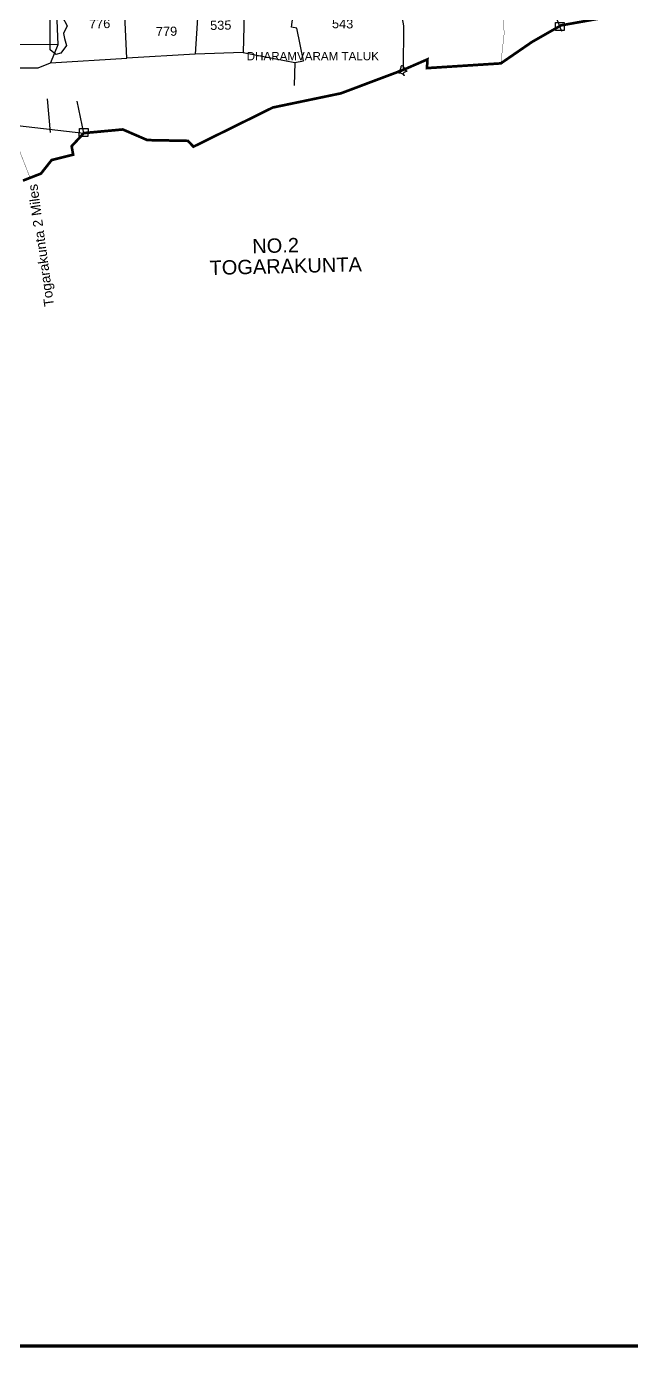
# Model space of a CAD drawing. Header units: feet. Extents: x 753466 to 768578, y 1601948 to 1613855.
# Drawn here: x 762949 to 764770, y 1601948 to 1605926 of the extents above; entities that cross this region are included whole.
import ezdxf

# ---------------------------------------------------------------- set-up
doc = ezdxf.new("R2010")
doc.units = ezdxf.units.FT
doc.header["$LTSCALE"] = 15
doc.header["$MEASUREMENT"] = 0
doc.linetypes.add('HIDDEN2', pattern=[0.1875, 0.125, -0.0625])
for name, color, linetype in [('HILL', 17, 'Continuous'), ('PAPER SIZE', 10, 'Continuous'), ('PLOT', 7, 'Continuous'), ('PLOT NO', 7, 'Continuous'), ('PLOT NO @ 1', 7, 'Continuous'), ('ROADS', 6, 'Continuous'), ('TANKS-STREAM', 4, 'Continuous'), ('TEXT @ 1', 1, 'Continuous'), ('VILLAGE STONES', 240, 'Continuous')]:
    doc.layers.add(name, color=color, linetype=linetype)
doc.layers.add('VILLAGE BOUNDRY', color=5, linetype='HIDDEN2', lineweight=100)
doc.styles.add('Annotative', font='arial.ttf')
doc.styles.get("Standard").update_dxf_attribs({"font": 'arial.ttf'})

msp = doc.modelspace()

# ---------------------------------------------------------------- linework, layer by layer
at = {"layer": 'HILL'}
msp.add_lwpolyline([(763020.4, 1605856.1), (763020.7, 1605926), (763020.9, 1605974.1), (763032.8, 1606013.3), (763044.6, 1606011.4), (763056.3, 1605956.2), (763071.7, 1605927.6), (763061, 1605904.4), (763064, 1605889.6), (763069.3, 1605868.3), (763052.7, 1605845.7), (763037.2, 1605841.3), (763020.4, 1605856.1)], dxfattribs=at)
at = {"layer": 'PAPER SIZE', "color": 5, "const_width": 10}
msp.add_lwpolyline([(753471.4, 1613174.9), (768380.3, 1613174.9), (768380.3, 1601953.2), (753471.4, 1601953.2)], close=True, dxfattribs=at)
at = {"layer": 'PLOT'}
for points in [[(764439.5, 1606605.5), (764346.1, 1606562.6), (764109.8, 1606535), (764105.5, 1606490.9), (764083, 1606464.9), (763995.8, 1606439.9), (763993.9, 1606371.3), (764016, 1606314.5), (764040.5, 1606163.7), (764055.5, 1606080.3), (764083.1, 1605927.5), (764082, 1605795)], [(763601.5, 1605847.4), (763756.1, 1605817.3), (763782.8, 1605822.6), (763762.4, 1605920.6), (763746.3, 1605924.3), (763776.3, 1606149.2), (763791.7, 1606264.2), (763581.6, 1606370.8), (763207.1, 1606400.6), (763192.2, 1606239.9), (763429.5, 1606228.7)], [(763037.8, 1606018.8), (762987.3, 1606133.8), (762999.1, 1606227.6), (763192.2, 1606239.9), (763242.2, 1606025.2), (763399.7, 1606018.5), (763429.5, 1606228.7), (763545.2, 1606216.6), (763468.1, 1606015.6), (763457, 1605842.9), (763251.1, 1605830.2)], [(764055.5, 1606080.3), (764450.3, 1606187.7), (764559, 1605911.8)], [(762864.1, 1605801), (762984.5, 1605801.6), (763021.6, 1605816.4), (763251.1, 1605830.2), (763242.2, 1606025.2), (763037.8, 1606018.8), (763043.2, 1605870.7), (762880.8, 1605872.2)], [(763399.7, 1606018.5), (763468, 1606014.2), (763605.2, 1606005.3), (763601.5, 1605847.4), (763457, 1605842.9)], [(763043.2, 1605870.7), (763021.6, 1605816.4)], [(763756.1, 1605817.3), (763754.7, 1605748.4)], [(762921.7, 1605628.2), (763121.7, 1605605), (763101.4, 1605701)], [(763021.8, 1605606.9), (763012.6, 1605708.1)]]:
    msp.add_lwpolyline(points, dxfattribs=at)
at = {"layer": 'ROADS', "linetype": 'HIDDEN2', "ltscale": 10, "const_width": 1}
for points in [[(764477.8, 1607806.4), (764471.2, 1607767.9), (764388.6, 1607637.7), (764373.2, 1607440.4), (764346.4, 1607186.3), (764348.9, 1607101.4), (764340.8, 1607006.7), (764328.5, 1606966.8), (764273.6, 1606906.4), (764261.2, 1606844.8), (764286.1, 1606776), (764278.3, 1606625.9), (764308.9, 1606400.3), (764320.5, 1606314.3), (764361.5, 1606163.5), (764373, 1606084.9), (764386.4, 1605905.9), (764376.3, 1605814.9)], [(762759.2, 1605959), (762817.6, 1605896.1), (762909.5, 1605611.3), (762931.4, 1605543.5), (762960, 1605470.3)]]:
    msp.add_lwpolyline(points, dxfattribs=at)
at = {"layer": 'TANKS-STREAM'}
msp.add_spline([(762359.8, 1605861.7), (762382.5, 1605855.2), (762398.3, 1605841.1), (762416.3, 1605828.3), (762435.6, 1605816.8), (762462, 1605814.7), (762473.6, 1605817.9), (762494.2, 1605829.3), (762508.2, 1605833.4), (762541.8, 1605826.9), (762564.8, 1605828.7), (762590.9, 1605833.9), (762610.8, 1605834.1), (762633, 1605842.8), (762652.9, 1605843.4), (762671.5, 1605855.7), (762690, 1605862.3), (762712.4, 1605874.6), (762740.6, 1605890.2), (762750.8, 1605904.2), (762755.2, 1605915.8), (762780.4, 1605933.1), (762798.2, 1605945.4), (762809.8, 1605951.7), (762817.8, 1605956.8), (762827.8, 1605978.6), (762840, 1606005.2), (762864.3, 1606040), (762873, 1606061.6), (762881.6, 1606088), (762886.8, 1606114.5), (762916.1, 1606162), (762940.5, 1606182.4), (762954.6, 1606252.1), (762964.4, 1606312.6), (762965.4, 1606344.8), (762968.9, 1606370.2), (763009.2, 1606397.4), (763022.9, 1606404.2)], degree=3, dxfattribs=at)
at = {"layer": 'VILLAGE BOUNDRY', "lineweight": -3, "ltscale": 25, "const_width": 8}
msp.add_lwpolyline([(764676.9, 1605950.5), (764557.3, 1605929.3), (764469.4, 1605879), (764376.3, 1605814.9), (764154, 1605800.6), (764155.5, 1605827), (764082, 1605795), (763894.8, 1605724.6), (763849.1, 1605715.1), (763690.3, 1605682), (763494.9, 1605585.5), (763451.4, 1605564), (763435, 1605581.6), (763312.7, 1605583.9), (763238.8, 1605615.9), (763121.7, 1605605), (763085, 1605565.4), (763089.6, 1605540), (763024.9, 1605523.9), (762992.8, 1605483.1), (762938.5, 1605461.9)], dxfattribs=at)
at = {"layer": 'VILLAGE STONES'}
for points in [[(764540.9, 1605938.1), (764566.9, 1605937.7), (764566.5, 1605913.7), (764540.5, 1605914.1)], [(763108.3, 1605618.8), (763134.3, 1605618.4), (763134, 1605594.5), (763108, 1605594.9)]]:
    msp.add_lwpolyline(points, close=True, dxfattribs=at)
msp.add_spline([(764066.1, 1605791.7), (764073.6, 1605796.4), (764077.1, 1605807), (764085.3, 1605802.3), (764089.7, 1605793.6), (764094.1, 1605791.7), (764084.3, 1605787.7), (764085.7, 1605777.7), (764076.8, 1605785.3), (764067.7, 1605787.1), (764066.1, 1605791.7)], degree=3, dxfattribs=at)

# ---------------------------------------------------------------- texts
at = {"layer": 'PLOT NO', "linetype": 'Continuous'}
msp.add_text('Togarakunta 2 Miles', height=29.341, rotation=97.7918, dxfattribs=at).set_placement((763032.2, 1605084.8))
at = {"layer": 'PLOT NO @ 1', "style": 'Annotative'}
for s, rotation, p in [('776', 1.2111, (763137.5, 1605919.9)), ('535', 1.2111, (763501.9, 1605915.4)), ('543', 359.1439, (763868.1, 1605920.9)), ('779', 1.2111, (763338.8, 1605896.9))]:
    msp.add_text(s, height=27.47, rotation=rotation, dxfattribs=at).set_placement(p)
at = {"layer": 'PLOT NO @ 1', "color": 1, "style": 'Annotative'}
for s, height, p in [('NO.2', 43.11, (763628.9, 1605243.1)), ('TOGARAKUNTA', 43.109, (763500.4, 1605177.7))]:
    msp.add_text(s, height=height, rotation=1.3768, dxfattribs=at).set_placement(p)
at = {"layer": 'TEXT @ 1', "color": 7, "style": 'Annotative'}
msp.add_text('DHARAMVARAM TALUK ', height=25, dxfattribs=at).set_placement((763611.7, 1605824.2))

doc.saveas('drawing.dxf')
